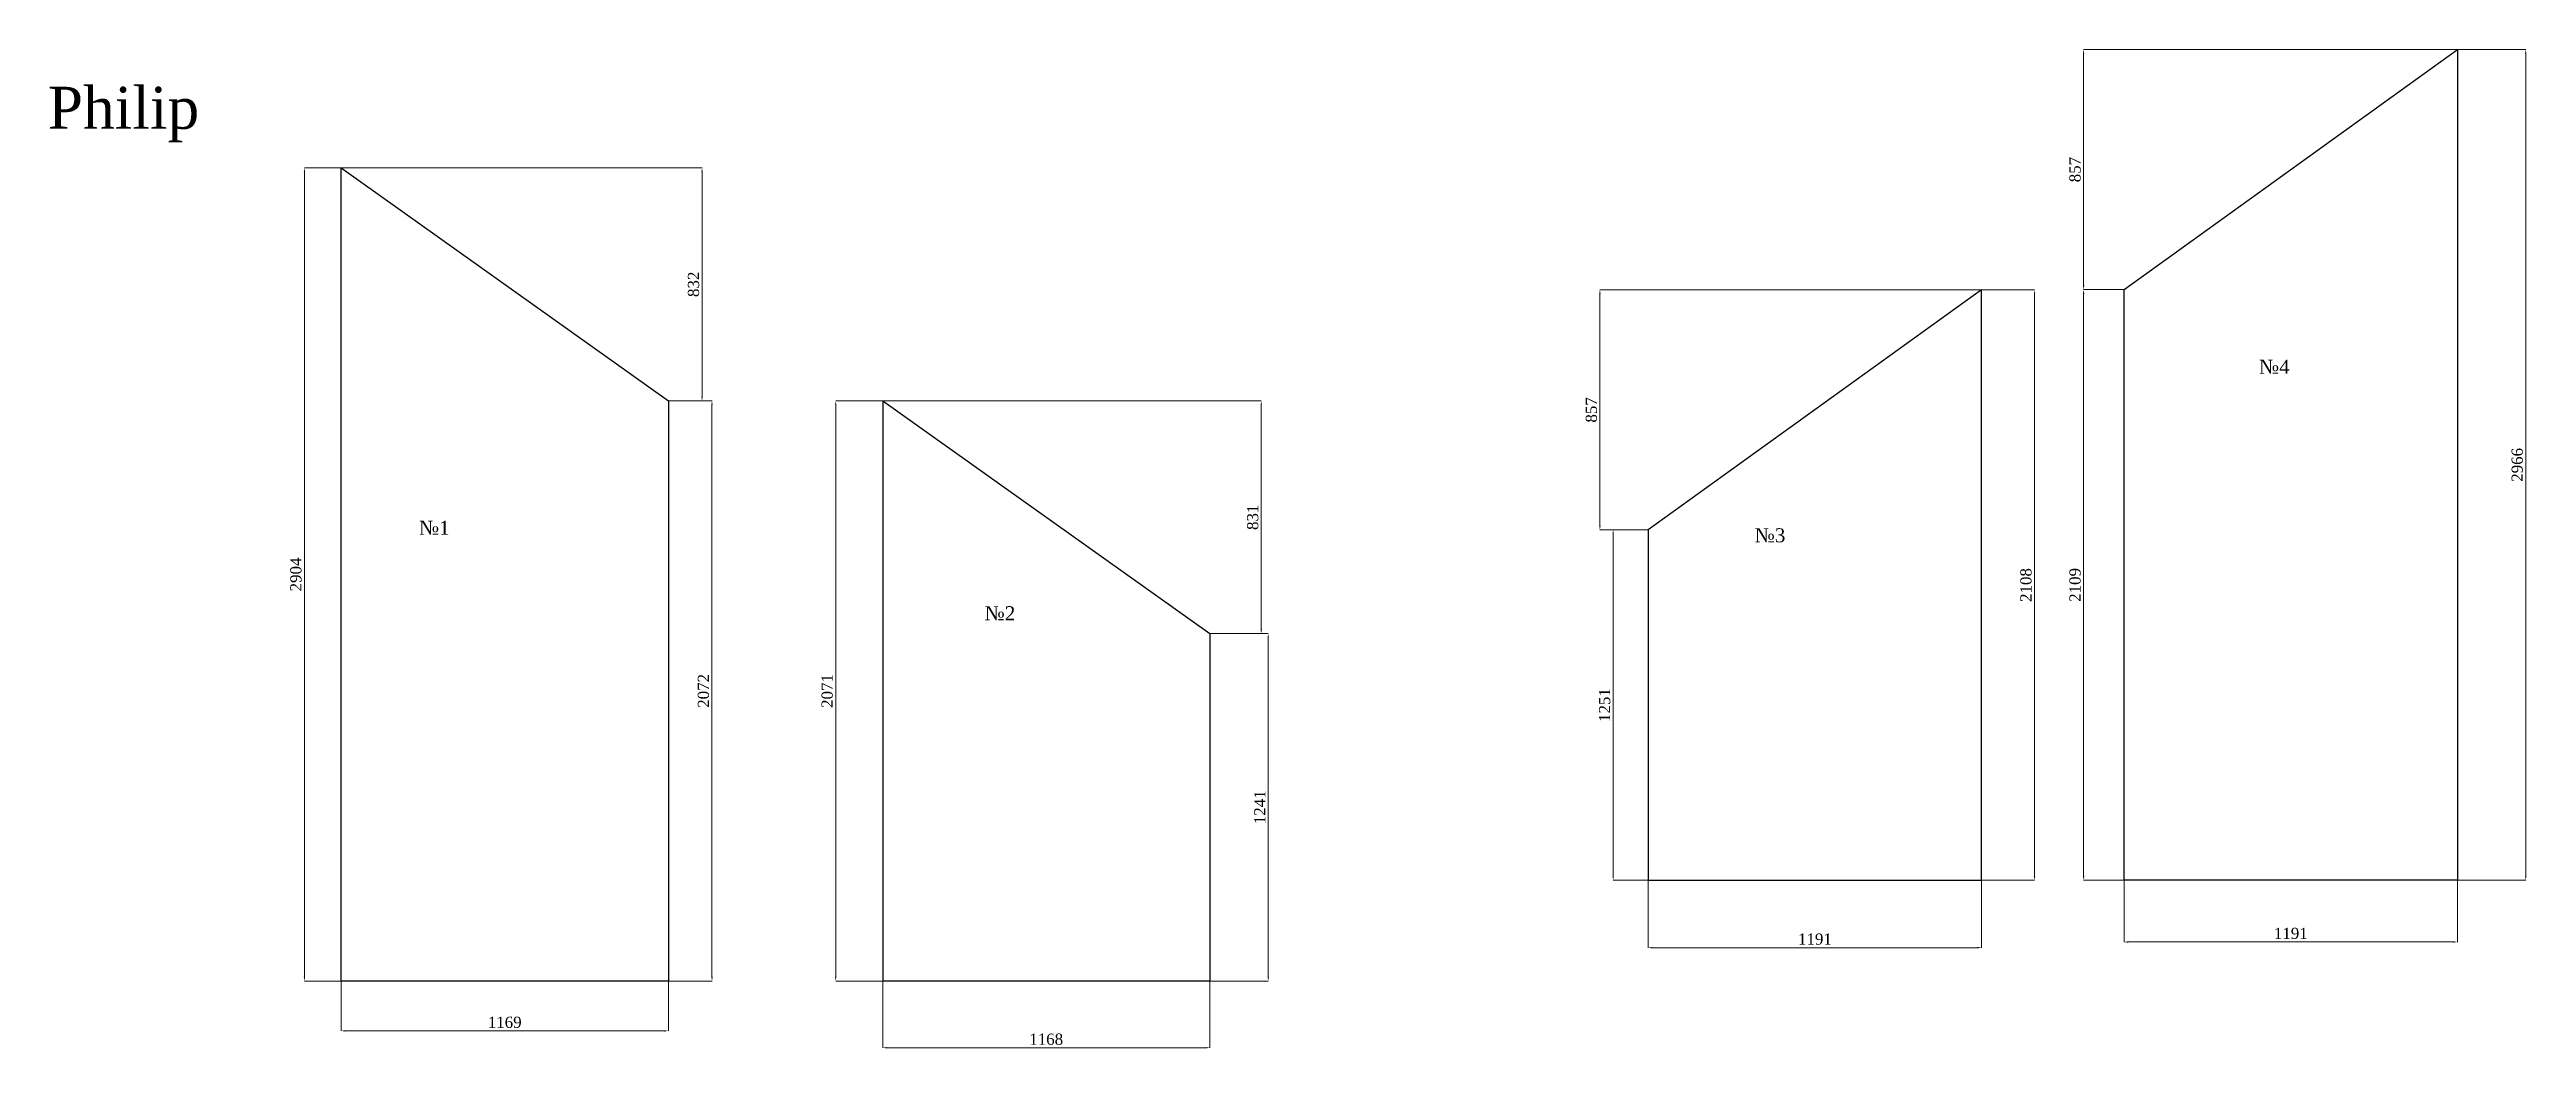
# Model space of a CAD drawing. Header units: millimetres. Extents: x 851127 to 859973, y -171924 to -168356.
import ezdxf

# ---------------------------------------------------------------- set-up
doc = ezdxf.new("R2010")
doc.units = ezdxf.units.MM
doc.header["$PDSIZE"] = -1
doc.styles.add('RomanS', font='times.ttf')
doc.dimstyles.new('Филипп', dxfattribs={"dimtxt": 40, "dimasz": 15, "dimexe": 0.18, "dimexo": 0.0625, "dimgap": 10, "dimtad": 1, "dimdec": 1, "dimdsep": 46, "dimtxsty": 'RomanS', "dimcen": 0.09, "dimclrd": 1, "dimclre": 1, "dimadec": 1, "dimazin": 2, "dimtfac": 1, "dimtdec": 1, "dimtofl": 0, "dimtmove": 0, "dimatfit": 0, "dimfxl": 1, "dimtolj": 1, "dimtzin": 0, "dimlwd": 5, "dimlwe": 5, "dimarcsym": 0})

# ---------------------------------------------------------------- blocks, each defined once
blk = doc.blocks.new('*D195')
at = {"color": 1, "lineweight": 5}
for p, q in [((852168.3, -171682.7), (852168.3, -171860.9)), ((853337.3, -171682.7), (853337.3, -171860.9)), ((853322.3, -171860.7), (852183.3, -171860.7))]:
    blk.add_line(p, q, dxfattribs=at)
at = {"color": 1}
for points in [[(852183.3, -171858.2), (852183.3, -171863.2), (852168.3, -171860.7)], [(853322.3, -171858.2), (853322.3, -171863.2), (853337.3, -171860.7)]]:
    blk.add_solid(points, dxfattribs=at)
at = {"layer": 'Defpoints', "color": 0}
for p in [(852168.3, -171682.7), (853337.3, -171682.7), (852168.3, -171860.7)]:
    blk.add_point(p, dxfattribs=at)
at = {"color": 0, "insert": (852752.8, -171830.3), "char_height": 40, "attachment_point": 5, "style": 'RomanS'}
blk.add_mtext('\\A1;1169', dxfattribs=at)
blk = doc.blocks.new('*D196')
at = {"color": 1, "lineweight": 5}
for p, q in [((852168.3, -168779.1), (852037.6, -168779.1)), ((852037.7, -171667.7), (852037.7, -168794.1)), ((852168.3, -171682.7), (852037.6, -171682.7))]:
    blk.add_line(p, q, dxfattribs=at)
at = {"color": 1}
for points in [[(852035.2, -168794.1), (852040.2, -168794.1), (852037.7, -168779.1)], [(852035.2, -171667.7), (852040.2, -171667.7), (852037.7, -171682.7)]]:
    blk.add_solid(points, dxfattribs=at)
at = {"layer": 'Defpoints', "color": 0}
for p in [(852037.7, -168779.1), (852168.3, -168779.1), (852168.3, -171682.7)]:
    blk.add_point(p, dxfattribs=at)
at = {"color": 0, "insert": (852007.3, -170230.9), "char_height": 40, "attachment_point": 5, "rotation": 90, "style": 'RomanS'}
blk.add_mtext('\\A1;2904', dxfattribs=at)
blk = doc.blocks.new('*D197')
at = {"color": 1, "lineweight": 5}
for p, q in [((853337.4, -169610.6), (853493.3, -169610.6)), ((853493.1, -169625.6), (853493.1, -171667.7)), ((853337.4, -171682.7), (853493.3, -171682.7))]:
    blk.add_line(p, q, dxfattribs=at)
at = {"color": 1}
for points in [[(853490.6, -169625.6), (853495.6, -169625.6), (853493.1, -169610.6)], [(853490.6, -171667.7), (853495.6, -171667.7), (853493.1, -171682.7)]]:
    blk.add_solid(points, dxfattribs=at)
at = {"layer": 'Defpoints', "color": 0}
for p in [(853337.3, -169610.6), (853337.3, -171682.7), (853493.1, -171682.7)]:
    blk.add_point(p, dxfattribs=at)
at = {"color": 0, "insert": (853462.7, -170646.6), "char_height": 40, "attachment_point": 5, "rotation": 90, "style": 'RomanS'}
blk.add_mtext('\\A1;2072', dxfattribs=at)
blk = doc.blocks.new('*D198')
at = {"color": 1, "lineweight": 5}
for p, q in [((854102.7, -169611.3), (853934.8, -169611.3)), ((853935, -169626.3), (853935, -171667.7)), ((854102.7, -171682.7), (853934.8, -171682.7))]:
    blk.add_line(p, q, dxfattribs=at)
at = {"color": 1}
for points in [[(853932.5, -169626.3), (853937.5, -169626.3), (853935, -169611.3)], [(853932.5, -171667.7), (853937.5, -171667.7), (853935, -171682.7)]]:
    blk.add_solid(points, dxfattribs=at)
at = {"layer": 'Defpoints', "color": 0}
for p in [(854102.7, -169611.3), (853935, -171682.7), (854102.7, -171682.7)]:
    blk.add_point(p, dxfattribs=at)
at = {"color": 0, "insert": (853904.6, -170647), "char_height": 40, "attachment_point": 5, "rotation": 90, "style": 'RomanS'}
blk.add_mtext('\\A1;2071', dxfattribs=at)
blk = doc.blocks.new('*D199')
at = {"color": 1, "lineweight": 5}
for p, q in [((855270.8, -170442.1), (855479.8, -170442.1)), ((855479.6, -170457.1), (855479.6, -171667.7)), ((855270.8, -171682.7), (855479.8, -171682.7))]:
    blk.add_line(p, q, dxfattribs=at)
at = {"color": 1}
for points in [[(855477.1, -170457.1), (855482.1, -170457.1), (855479.6, -170442.1)], [(855477.1, -171667.7), (855482.1, -171667.7), (855479.6, -171682.7)]]:
    blk.add_solid(points, dxfattribs=at)
at = {"layer": 'Defpoints', "color": 0}
for p in [(855270.7, -170442.1), (855270.7, -171682.7), (855479.6, -171682.7)]:
    blk.add_point(p, dxfattribs=at)
at = {"color": 0, "insert": (855449.6, -171062.4), "char_height": 40, "attachment_point": 5, "rotation": 90, "style": 'RomanS'}
blk.add_mtext('\\A1;1241', dxfattribs=at)
blk = doc.blocks.new('*D200')
at = {"color": 1, "lineweight": 5}
for p, q in [((854102.7, -171682.7), (854102.7, -171921.2)), ((855270.7, -171682.7), (855270.7, -171921.2)), ((855255.7, -171921), (854117.7, -171921))]:
    blk.add_line(p, q, dxfattribs=at)
at = {"color": 1}
for points in [[(854117.7, -171918.5), (854117.7, -171923.5), (854102.7, -171921)], [(855255.7, -171918.5), (855255.7, -171923.5), (855270.7, -171921)]]:
    blk.add_solid(points, dxfattribs=at)
at = {"layer": 'Defpoints', "color": 0}
for p in [(854102.7, -171682.7), (855270.7, -171682.7), (854102.7, -171921)]:
    blk.add_point(p, dxfattribs=at)
at = {"color": 0, "insert": (854686.7, -171890.7), "char_height": 40, "attachment_point": 5, "style": 'RomanS'}
blk.add_mtext('\\A1;1168', dxfattribs=at)
blk = doc.blocks.new('*D201')
at = {"color": 1, "lineweight": 5}
for p, q in [((852168.4, -168779.1), (853457.8, -168779.1)), ((853457.6, -168794.1), (853457.6, -169595.6)), ((853337.4, -169610.6), (853457.8, -169610.6))]:
    blk.add_line(p, q, dxfattribs=at)
at = {"color": 1}
for points in [[(853455.1, -168794.1), (853460.1, -168794.1), (853457.6, -168779.1)], [(853455.1, -169595.6), (853460.1, -169595.6), (853457.6, -169610.6)]]:
    blk.add_solid(points, dxfattribs=at)
at = {"layer": 'Defpoints', "color": 0}
for p in [(852168.3, -168779.1), (853337.3, -169610.6), (853457.6, -169610.6)]:
    blk.add_point(p, dxfattribs=at)
at = {"color": 0, "insert": (853427.3, -169194.8), "char_height": 40, "attachment_point": 5, "rotation": 90, "style": 'RomanS'}
blk.add_mtext('\\A1;832', dxfattribs=at)
blk = doc.blocks.new('*D202')
at = {"color": 1, "lineweight": 5}
for p, q in [((854102.8, -169611.3), (855454.8, -169611.3)), ((855454.6, -169626.3), (855454.6, -170427.1)), ((855270.8, -170442.1), (855454.8, -170442.1))]:
    blk.add_line(p, q, dxfattribs=at)
at = {"color": 1}
for points in [[(855452.1, -169626.3), (855457.1, -169626.3), (855454.6, -169611.3)], [(855452.1, -170427.1), (855457.1, -170427.1), (855454.6, -170442.1)]]:
    blk.add_solid(points, dxfattribs=at)
at = {"layer": 'Defpoints', "color": 0}
for p in [(854102.7, -169611.3), (855270.7, -170442.1), (855454.6, -170442.1)]:
    blk.add_point(p, dxfattribs=at)
at = {"color": 0, "insert": (855424.3, -170026.7), "char_height": 40, "attachment_point": 5, "rotation": 90, "style": 'RomanS'}
blk.add_mtext('\\A1;831', dxfattribs=at)
blk = doc.blocks.new('*D203')
at = {"color": 1, "lineweight": 5}
for p, q in [((858027.3, -169214.5), (856663.9, -169214.5)), ((856664.1, -169229.5), (856664.1, -170056.9)), ((856836.3, -170071.9), (856663.9, -170071.9))]:
    blk.add_line(p, q, dxfattribs=at)
at = {"color": 1}
for points in [[(856661.6, -169229.5), (856666.6, -169229.5), (856664.1, -169214.5)], [(856661.6, -170056.9), (856666.6, -170056.9), (856664.1, -170071.9)]]:
    blk.add_solid(points, dxfattribs=at)
at = {"layer": 'Defpoints', "color": 0}
for p in [(858027.4, -169214.5), (856664.1, -170071.9), (856836.4, -170071.9)]:
    blk.add_point(p, dxfattribs=at)
at = {"color": 0, "insert": (856633.7, -169643.2), "char_height": 40, "attachment_point": 5, "rotation": 90, "style": 'RomanS'}
blk.add_mtext('\\A1;857', dxfattribs=at)
blk = doc.blocks.new('*D204')
at = {"color": 1, "lineweight": 5}
for p, q in [((856836.3, -170071.9), (856711.1, -170071.9)), ((856711.3, -170086.9), (856711.3, -171307.6)), ((856836.3, -171322.6), (856711.1, -171322.6))]:
    blk.add_line(p, q, dxfattribs=at)
at = {"color": 1}
for points in [[(856708.8, -170086.9), (856713.8, -170086.9), (856711.3, -170071.9)], [(856708.8, -171307.6), (856713.8, -171307.6), (856711.3, -171322.6)]]:
    blk.add_solid(points, dxfattribs=at)
at = {"layer": 'Defpoints', "color": 0}
for p in [(856836.4, -170071.9), (856711.3, -171322.6), (856836.4, -171322.6)]:
    blk.add_point(p, dxfattribs=at)
at = {"color": 0, "insert": (856681, -170697.3), "char_height": 40, "attachment_point": 5, "rotation": 90, "style": 'RomanS'}
blk.add_mtext('\\A1;1251', dxfattribs=at)
blk = doc.blocks.new('*D205')
at = {"color": 1, "lineweight": 5}
for p, q in [((858027.5, -169214.5), (858216.2, -169214.5)), ((858216.1, -171307.6), (858216.1, -169229.5)), ((858027.5, -171322.6), (858216.2, -171322.6))]:
    blk.add_line(p, q, dxfattribs=at)
at = {"color": 1}
for points in [[(858213.6, -169229.5), (858218.6, -169229.5), (858216.1, -169214.5)], [(858213.6, -171307.6), (858218.6, -171307.6), (858216.1, -171322.6)]]:
    blk.add_solid(points, dxfattribs=at)
at = {"layer": 'Defpoints', "color": 0}
for p in [(858027.4, -169214.5), (858216.1, -169214.5), (858027.4, -171322.6)]:
    blk.add_point(p, dxfattribs=at)
at = {"color": 0, "insert": (858185.7, -170268.6), "char_height": 40, "attachment_point": 5, "rotation": 90, "style": 'RomanS'}
blk.add_mtext('\\A1;2108', dxfattribs=at)
blk = doc.blocks.new('*D206')
at = {"color": 1, "lineweight": 5}
for p, q in [((856836.4, -171322.7), (856836.4, -171563.7)), ((858027.4, -171322.7), (858027.4, -171563.7)), ((856851.4, -171563.6), (858012.4, -171563.6))]:
    blk.add_line(p, q, dxfattribs=at)
at = {"color": 1}
for points in [[(856851.4, -171561.1), (856851.4, -171566.1), (856836.4, -171563.6)], [(858012.4, -171561.1), (858012.4, -171566.1), (858027.4, -171563.6)]]:
    blk.add_solid(points, dxfattribs=at)
at = {"layer": 'Defpoints', "color": 0}
for p in [(856836.4, -171322.6), (858027.4, -171322.6), (858027.4, -171563.6)]:
    blk.add_point(p, dxfattribs=at)
at = {"color": 0, "insert": (857431.9, -171533.2), "char_height": 40, "attachment_point": 5, "style": 'RomanS'}
blk.add_mtext('\\A1;1191', dxfattribs=at)
blk = doc.blocks.new('*D207')
at = {"color": 1, "lineweight": 5}
for p, q in [((858535.9, -171322.7), (858535.9, -171543.5)), ((859726.9, -171322.7), (859726.9, -171543.5)), ((859711.9, -171543.3), (858550.9, -171543.3))]:
    blk.add_line(p, q, dxfattribs=at)
at = {"color": 1}
for points in [[(858550.9, -171540.8), (858550.9, -171545.8), (858535.9, -171543.3)], [(859711.9, -171540.8), (859711.9, -171545.8), (859726.9, -171543.3)]]:
    blk.add_solid(points, dxfattribs=at)
at = {"layer": 'Defpoints', "color": 0}
for p in [(858535.9, -171322.6), (859726.9, -171322.6), (858535.9, -171543.3)]:
    blk.add_point(p, dxfattribs=at)
at = {"color": 0, "insert": (859131.4, -171512.9), "char_height": 40, "attachment_point": 5, "style": 'RomanS'}
blk.add_mtext('\\A1;1191', dxfattribs=at)
blk = doc.blocks.new('*D208')
at = {"color": 1, "lineweight": 5}
for p, q in [((858535.9, -169213.8), (858391.3, -169213.8)), ((858391.5, -171307.6), (858391.5, -169228.8)), ((858535.9, -171322.6), (858391.3, -171322.6))]:
    blk.add_line(p, q, dxfattribs=at)
at = {"color": 1}
for points in [[(858389, -169228.8), (858394, -169228.8), (858391.5, -169213.8)], [(858389, -171307.6), (858394, -171307.6), (858391.5, -171322.6)]]:
    blk.add_solid(points, dxfattribs=at)
at = {"layer": 'Defpoints', "color": 0}
for p in [(858391.5, -169213.8), (858535.9, -169213.8), (858535.9, -171322.6)]:
    blk.add_point(p, dxfattribs=at)
at = {"color": 0, "insert": (858361.1, -170268.2), "char_height": 40, "attachment_point": 5, "rotation": 90, "style": 'RomanS'}
blk.add_mtext('\\A1;2109', dxfattribs=at)
blk = doc.blocks.new('*D209')
at = {"color": 1, "lineweight": 5}
for p, q in [((859727, -168356.4), (859970.7, -168356.4)), ((859970.5, -168371.4), (859970.5, -171307.6)), ((859727, -171322.6), (859970.7, -171322.6))]:
    blk.add_line(p, q, dxfattribs=at)
at = {"color": 1}
for points in [[(859968, -168371.4), (859973, -168371.4), (859970.5, -168356.4)], [(859968, -171307.6), (859973, -171307.6), (859970.5, -171322.6)]]:
    blk.add_solid(points, dxfattribs=at)
at = {"layer": 'Defpoints', "color": 0}
for p in [(859726.9, -168356.4), (859726.9, -171322.6), (859970.5, -171322.6)]:
    blk.add_point(p, dxfattribs=at)
at = {"color": 0, "insert": (859940.1, -169839.5), "char_height": 40, "attachment_point": 5, "rotation": 90, "style": 'RomanS'}
blk.add_mtext('\\A1;2966', dxfattribs=at)
blk = doc.blocks.new('*D210')
at = {"color": 1, "lineweight": 5}
for p, q in [((859726.9, -168356.4), (858391.3, -168356.4)), ((858391.5, -169198.8), (858391.5, -168371.4)), ((858535.9, -169213.8), (858391.3, -169213.8))]:
    blk.add_line(p, q, dxfattribs=at)
at = {"color": 1}
for points in [[(858389, -168371.4), (858394, -168371.4), (858391.5, -168356.4)], [(858389, -169198.8), (858394, -169198.8), (858391.5, -169213.8)]]:
    blk.add_solid(points, dxfattribs=at)
at = {"layer": 'Defpoints', "color": 0}
for p in [(858391.5, -168356.4), (859726.9, -168356.4), (858535.9, -169213.8)]:
    blk.add_point(p, dxfattribs=at)
at = {"color": 0, "insert": (858361.1, -168785.1), "char_height": 40, "attachment_point": 5, "rotation": 90, "style": 'RomanS'}
blk.add_mtext('\\A1;857', dxfattribs=at)

msp = doc.modelspace()

# ---------------------------------------------------------------- linework, layer by layer
for p, q in [((853337.3, -169610.6), (853337.3, -171682.7)), ((854102.7, -169611.3), (854102.7, -171682.7))]:
    msp.add_line(p, q)
for points in [[(858535.9, -169213.8), (859726.9, -168356.4), (859726.9, -171322.6), (858535.9, -171322.6), (858535.9, -169213.8)], [(853337.3, -171682.7), (852168.3, -171682.7), (852168.3, -168779.1), (853337.3, -169610.6)], [(858027.4, -169214.5), (856836.4, -170071.9), (856836.4, -171322.6), (858027.4, -171322.6), (858027.4, -169214.5)], [(854102.7, -169611.3), (855270.7, -170442.1), (855270.7, -171682.7), (854102.7, -171682.7)]]:
    msp.add_lwpolyline(points)

# ---------------------------------------------------------------- texts
at = {"attachment_point": 1, "style": 'RomanS'}
for s, width, heights, insert, char_height in [('Philip', 1006.95, [-201.2], (851120.8, -168489.2), 150), ('№4', 71.405, [-51.1], (859017.6, -169464.2), 50), ('№1', 71.405, [-51.1], (852446.5, -170039.2), 50), ('№3', 71.405, [-51.1], (857216.6, -170065.9), 50), ('№2', 71.405, [-51.1], (854466.5, -170344.3), 50)]:
    msp.add_mtext_dynamic_manual_height_columns(s, width=width, gutter_width=0.469, heights=heights, dxfattribs=dict(at, insert=insert, char_height=char_height))

# ---------------------------------------------------------------- dimensions: what is measured, and where the dimension line sits
for base, p1, p2, picture, middle in [((858391.5, -168356.4), (858535.9, -169213.8), (859726.9, -168356.4), '*D210', (858361.1, -168785.1)), ((859970.5, -171322.6), (859726.9, -168356.4), (859726.9, -171322.6), '*D209', (859940.1, -169839.5)), ((852037.7, -168779.1), (852168.3, -171682.7), (852168.3, -168779.1), '*D196', (852007.3, -170230.9)), ((853457.6496, -169610.5897), (852168.3252, -168779.0835), (853337.3252, -169610.5897), '*D201', (853427.3035, -169194.8366)), ((856664.1, -170071.9), (858027.4, -169214.5), (856836.4, -170071.9), '*D203', (856633.7, -169643.2)), ((858216.1, -169214.5), (858027.4, -171322.6), (858027.4, -169214.5), '*D205', (858185.7, -170268.6)), ((858391.5, -169213.8), (858535.9, -171322.6), (858535.9, -169213.8), '*D208', (858361.1, -170268.2)), ((853493.1, -171682.7), (853337.3, -169610.6), (853337.3, -171682.7), '*D197', (853462.7, -170646.6)), ((853935, -171682.7), (854102.7, -169611.3), (854102.7, -171682.7), '*D198', (853904.6, -170647)), ((855454.6, -170442.1), (854102.7, -169611.3), (855270.7, -170442.1), '*D202', (855424.3, -170026.7)), ((856711.3, -171322.6), (856836.4, -170071.9), (856836.4, -171322.6), '*D204', (856681, -170697.3)), ((855479.6, -171682.7), (855270.7, -170442.1), (855270.7, -171682.7), '*D199', (855449.6, -171062.4))]:
    dim = msp.add_linear_dim(base=base, p1=p1, p2=p2, angle=90, dimstyle='Филипп', override={"dimdec": 0})
    dim.commit()
    dim.dimension.update_dxf_attribs({"geometry": picture, "text_midpoint": middle})
for base, p1, p2, picture, middle in [((858027.4, -171563.6), (856836.4, -171322.6), (858027.4, -171322.6), '*D206', (857431.9, -171533.2)), ((858535.9, -171543.3), (859726.9, -171322.6), (858535.9, -171322.6), '*D207', (859131.4, -171512.9)), ((852168.3, -171860.7), (853337.3, -171682.7), (852168.3, -171682.7), '*D195', (852752.8, -171830.3)), ((854102.7, -171921), (855270.7, -171682.7), (854102.7, -171682.7), '*D200', (854686.7, -171890.7))]:
    dim = msp.add_linear_dim(base=base, p1=p1, p2=p2, dimstyle='Филипп', override={"dimdec": 0})
    dim.commit()
    dim.dimension.update_dxf_attribs({"geometry": picture, "text_midpoint": middle})

doc.saveas('drawing.dxf')
